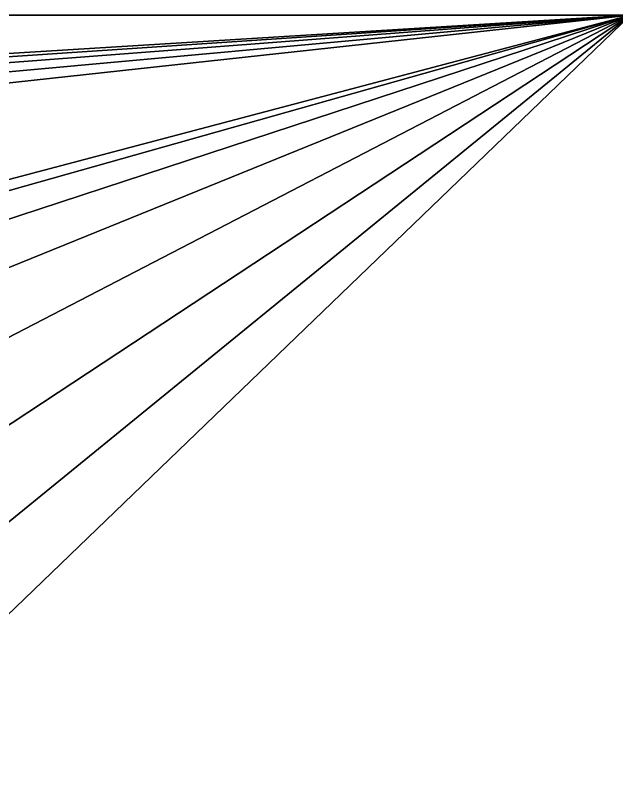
# Model space of a CAD drawing. Extents: x 15456 to 15896, y 31099 to 32891.
# Drawn here: x 15786.625814 to 15786.627252, y 32891.346376 to 32891.3482 of the extents above; entities that cross this region are included whole.
import ezdxf

# ---------------------------------------------------------------- set-up
doc = ezdxf.new("R2010")
doc.units = 0
doc.header["$MEASUREMENT"] = 0
doc.layers.get('0').update_dxf_attribs({"linetype": 'CONTINUOUS'})
doc.layers.add('ARCHITEKTURA_OBECN_', color=7, linetype='CONTINUOUS')

# ---------------------------------------------------------------- blocks, each defined once
blk = doc.blocks.new('*X6')
at = {"layer": 'ARCHITEKTURA_OBECN_', "color": 0, "linetype": 'Continuous'}
mesh = blk.add_polyface(dxfattribs=at)
corners = [(15786.6272843, 32891.3482004, 432.0562571), (15758.9353539, 32873.0927518, 432.0562571), (15756.8726212, 32875.9318599, 432.0562571), (15754.1686355, 32878.1687913, 432.0562571), (15750.9932983, 32879.6629916, 432.0562571), (15747.5461277, 32880.3205746, 432.0562571), (15744.043722, 32880.1002219, 432.0562571), (15618.8954938, 32873.0927518, 432.0562571), (15740.7061503, 32879.0157791, 432.0562571), (15737.7431246, 32877.1353858, 432.0562571), (15735.3408225, 32874.5771939, 432.0562571), (15733.6501896, 32871.5019441, 432.0562571), (15732.7774546, 32868.1028656, 432.0562571), (15544.6942737, 32867.5343382, 432.0562571), (15593.6103295, 32871.5019441, 432.0562571), (15592.7375945, 32868.1028656, 432.0562571), (15545.0172414, 32866.718615, 432.0562571), (15592.7375945, 32864.5935351, 432.0562571), (15593.6103295, 32861.1944566, 432.0562571), (15566.6272003, 32841.3482004, 432.0562571), (15595.3009624, 32858.1192068, 432.0562571), (15597.7032645, 32855.561015, 432.0562571), (15600.6662902, 32853.6806216, 432.0562571), (15604.0038619, 32852.5961789, 432.0562571), (15607.5062676, 32852.3758262, 432.0562571), (15610.9534382, 32853.0334091, 432.0562571), (15732.7774546, 32864.5935351, 432.0562571), (15614.1287754, 32854.5276094, 432.0562571), (15616.8327611, 32856.7645409, 432.0562571), (15618.8954938, 32859.6036489, 432.0562571), (15620.1873646, 32862.8665419, 432.0562571), (15620.6272003, 32866.3482004, 432.0562571), (15620.1873646, 32869.8298588, 432.0562571), (15733.6501896, 32861.1944566, 432.0562571), (15735.3408225, 32858.1192068, 432.0562571), (15737.7431246, 32855.561015, 432.0562571), (15740.7061503, 32853.6806216, 432.0562571), (15744.043722, 32852.5961789, 432.0562571), (15786.6272843, 32841.3482004, 432.0562571), (15747.5461277, 32852.3758262, 432.0562571), (15750.9932983, 32853.0334091, 432.0562571), (15754.1686355, 32854.5276094, 432.0562571), (15756.8726212, 32856.7645409, 432.0562571), (15758.9353539, 32859.6036489, 432.0562571), (15760.2272247, 32862.8665419, 432.0562571), (15760.6670604, 32866.3482004, 432.0562571), (15760.2272247, 32869.8298588, 432.0562571), (15616.8327611, 32875.9318599, 432.0562571), (15614.1287754, 32878.1687913, 432.0562571), (15610.9534382, 32879.6629916, 432.0562571), (15607.5062676, 32880.3205746, 432.0562571), (15516.6272003, 32891.3482004, 432.0562571)]
mesh.append_faces([[corners[k] for k in face] for face in [(7, 0, 6), (26, 19, 25)]], dxfattribs={"vtx0": -1, "vtx1": -1, "vtx2": -1, "color": 0})
mesh.append_faces([[corners[k] for k in face] for face in [(0, 1, 2), (13, 14, 15), (16, 15, 17), (32, 12, 26), (37, 38, 19), (45, 0, 38), (0, 7, 47), (50, 51, 0)]], dxfattribs={"vtx0": -1, "vtx2": -1, "color": 0})
mesh.append_faces([[corners[k] for k in face] for face in [(2, 3, 0), (3, 4, 0), (4, 5, 0), (5, 6, 0), (6, 8, 7), (8, 9, 7), (9, 10, 7), (10, 11, 7), (11, 12, 7), (17, 18, 19), (18, 20, 19), (20, 21, 19), (21, 22, 19), (22, 23, 19), (23, 24, 19), (24, 25, 19), (25, 27, 26), (27, 28, 26), (28, 29, 26), (29, 30, 26), (30, 31, 26), (31, 32, 26), (32, 7, 12), (26, 33, 19), (33, 34, 19), (34, 35, 19), (35, 36, 19), (36, 37, 19), (37, 39, 38), (39, 40, 38), (40, 41, 38), (41, 42, 38), (42, 43, 38), (43, 44, 38), (44, 45, 38), (45, 46, 0), (46, 1, 0), (47, 48, 0), (48, 49, 0), (49, 50, 0)]], dxfattribs={"vtx1": -1, "vtx2": -1, "color": 0})
mesh = blk.add_polyface(dxfattribs=at)
corners = [(15786.6272843, 32841.3482004, 437.0562571), (15758.9353539, 32859.6036489, 437.0562571), (15756.8726212, 32856.7645409, 437.0562571), (15754.1686355, 32854.5276094, 437.0562571), (15750.9932983, 32853.0334091, 437.0562571), (15747.5461277, 32852.3758262, 437.0562571), (15744.043722, 32852.5961789, 437.0562571), (15618.8954938, 32859.6036489, 437.0562571), (15740.7061503, 32853.6806216, 437.0562571), (15737.7431246, 32855.561015, 437.0562571), (15735.3408225, 32858.1192068, 437.0562571), (15733.6501896, 32861.1944566, 437.0562571), (15732.7774546, 32864.5935351, 437.0562571), (15616.8327611, 32856.7645409, 437.0562571), (15614.1287754, 32854.5276094, 437.0562571), (15610.9534382, 32853.0334091, 437.0562571), (15607.5062676, 32852.3758262, 437.0562571), (15566.6272003, 32841.3482004, 437.0562571), (15604.0038619, 32852.5961789, 437.0562571), (15600.6662902, 32853.6806216, 437.0562571), (15597.7032645, 32855.561015, 437.0562571), (15595.3009624, 32858.1192068, 437.0562571), (15593.6103295, 32861.1944566, 437.0562571), (15592.7375945, 32864.5935351, 437.0562571), (15545.1272003, 32865.8482004, 437.0562571), (15592.7375945, 32868.1028656, 437.0562571), (15604.0038619, 32880.1002219, 437.0562571), (15607.5062676, 32880.3205746, 437.0562571), (15516.6272003, 32891.3482004, 437.0562571), (15732.7774546, 32868.1028656, 437.0562571), (15610.9534382, 32879.6629916, 437.0562571), (15614.1287754, 32878.1687913, 437.0562571), (15616.8327611, 32875.9318599, 437.0562571), (15618.8954938, 32873.0927518, 437.0562571), (15620.1873646, 32869.8298588, 437.0562571), (15620.6272003, 32866.3482004, 437.0562571), (15620.1873646, 32862.8665419, 437.0562571), (15733.6501896, 32871.5019441, 437.0562571), (15735.3408225, 32874.5771939, 437.0562571), (15737.7431246, 32877.1353858, 437.0562571), (15740.7061503, 32879.0157791, 437.0562571), (15744.043722, 32880.1002219, 437.0562571), (15786.6272843, 32891.3482004, 437.0562571), (15747.5461277, 32880.3205746, 437.0562571), (15750.9932983, 32879.6629916, 437.0562571), (15754.1686355, 32878.1687913, 437.0562571), (15756.8726212, 32875.9318599, 437.0562571), (15758.9353539, 32873.0927518, 437.0562571), (15760.2272247, 32869.8298588, 437.0562571), (15760.6670604, 32866.3482004, 437.0562571), (15760.2272247, 32862.8665419, 437.0562571)]
mesh.append_faces([[corners[k] for k in face] for face in [(7, 0, 6), (29, 28, 27)]], dxfattribs={"vtx0": -1, "vtx1": -1, "vtx2": -1, "color": 0})
mesh.append_faces([[corners[k] for k in face] for face in [(0, 1, 2), (0, 7, 13), (16, 17, 0), (24, 23, 25), (35, 12, 29), (41, 42, 28), (49, 0, 42)]], dxfattribs={"vtx0": -1, "vtx2": -1, "color": 0})
mesh.append_faces([[corners[k] for k in face] for face in [(2, 3, 0), (3, 4, 0), (4, 5, 0), (5, 6, 0), (6, 8, 7), (8, 9, 7), (9, 10, 7), (10, 11, 7), (11, 12, 7), (13, 14, 0), (14, 15, 0), (15, 16, 0), (16, 18, 17), (18, 19, 17), (19, 20, 17), (20, 21, 17), (21, 22, 17), (22, 23, 17), (26, 27, 28), (27, 30, 29), (30, 31, 29), (31, 32, 29), (32, 33, 29), (33, 34, 29), (34, 35, 29), (35, 36, 12), (36, 7, 12), (29, 37, 28), (37, 38, 28), (38, 39, 28), (39, 40, 28), (40, 41, 28), (41, 43, 42), (43, 44, 42), (44, 45, 42), (45, 46, 42), (46, 47, 42), (47, 48, 42), (48, 49, 42), (49, 50, 0), (50, 1, 0)]], dxfattribs={"vtx1": -1, "vtx2": -1, "color": 0})
mesh = blk.add_polyface(dxfattribs=at)
corners = [(15516.6272003, 32891.3482004, 432.0562571), (15516.6272003, 32891.3482004, 437.0562571), (15786.6272843, 32891.3482004, 437.0562571), (15786.6272843, 32891.3482004, 432.0562571)]
mesh.append_faces([[corners[k] for k in face] for face in [(3, 0, 2)]], dxfattribs={"vtx1": -1, "color": 0})
mesh.append_faces([[corners[k] for k in face] for face in [(0, 1, 2)]], dxfattribs={"vtx2": -1, "color": 0})

msp = doc.modelspace()

# ---------------------------------------------------------------- block references
at = {"linetype": 'Continuous'}
msp.add_blockref('*X6', (0, 0), dxfattribs=at)

doc.saveas('drawing.dxf')
